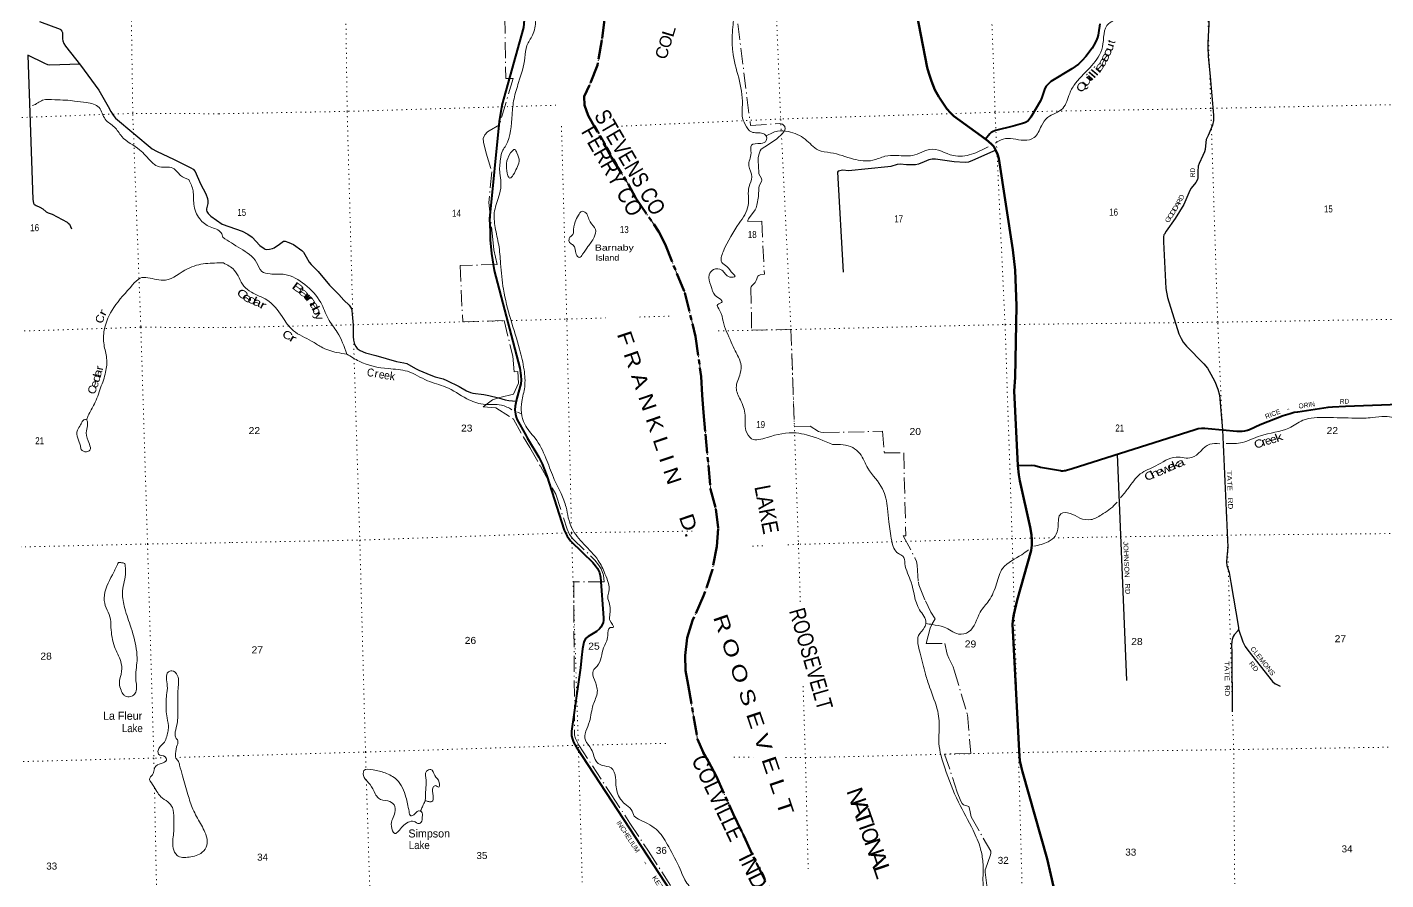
# Model space of a CAD drawing. Header units: feet. Extents: x 489137 to 739700, y 189004 to 379547.
# Drawn here: x 668231 to 702182, y 341753 to 363068 of the extents above; entities that cross this region are included whole.
import ezdxf
from ezdxf.enums import TextEntityAlignment as Align

# ---------------------------------------------------------------- set-up
doc = ezdxf.new("R2010")
doc.units = ezdxf.units.FT
doc.header["$LTSCALE"] = 80
for name, pattern in [('DOT_DASHED', [7.7, 5, -1.2, 0.3, -1.2]), ('DOTTED', [1.5, 0.3, -1.2]), ('LONG_DASH_SHORT_DASH', [9.9, 6, -1.2, 1.5, -1.2])]:
    doc.linetypes.add(name, pattern=pattern)
for name, color, linetype, lineweight in [('11', 7, 'LONG_DASH_SHORT_DASH', 60), ('23', 7, 'Continuous', 70), ('26', 7, 'Continuous', 40), ('29', 7, 'Continuous', 25), ('39', 7, 'Continuous', 13), ('44', 7, 'DOT_DASHED', 13), ('7', 7, 'DOTTED', 13)]:
    doc.layers.add(name, color=color, linetype=linetype, lineweight=lineweight)
for name, color, linetype in [('12', 7, 'Continuous'), ('27', 7, 'Continuous'), ('30', 7, 'Continuous'), ('41', 7, 'Continuous'), ('42', 7, 'Continuous')]:
    doc.layers.add(name, color=color, linetype=linetype)

msp = doc.modelspace()

# ---------------------------------------------------------------- linework, layer by layer
at = {"layer": '11'}
msp.add_lwpolyline([(682661.72, 363257.43), (682592.33, 362742.6), (682483.33, 362121.73), (682284.55, 361619.82), (682146.79, 361331.53), (682156.25, 361121.69), (682253.66, 360863.55), (682681.2, 360082.44), (682831.38, 359811.49), (683249.8, 359149.33), (683438.4, 358796.53), (684018.81, 357952.59), (684169.93, 357645.31), (684663.3, 356423.46), (684933.45, 355333.38), (685074.24, 354332.96), (685100.29, 353871.03), (685133.66, 353437.56), (685181.95, 352895.39), (685308.15, 351522.93), (685437.97, 351025.22), (685501.12, 350531.9), (685464.17, 350088.59), (685356.15, 349508.15), (685135.18, 348850.13), (684860.66, 348235.21), (684724.54, 347805.57), (684671.57, 347357.81), (684683.18, 346986.42), (684744.91, 346626.39), (684985.72, 345266.9), (685127.46, 344946.25), (685264.64, 344696.18), (685444.92, 344353.26), (685874.77, 343404.55), (686139.17, 342849.62), (686455.27, 342166.72), (686695.62, 341683.91)], dxfattribs=at)
at = {"layer": '23'}
for points in [[(690765.69, 361919.91), (690722.95, 362062.03), (690248.15, 364516.55)], [(692181.09, 360266.99), (692076.17, 360342.64), (691389.64, 360844.54), (691304.74, 360925.04), (691215.55, 361026.01), (691013, 361322.73), (690915.75, 361504.65), (690826.64, 361717.19), (690765.69, 361919.91)], [(692988.68, 352114.07), (692984.87, 352113.87), (692898.03, 353975.97), (692917.54, 354313.81), (692950, 356102.34), (692918.99, 356990.37), (692863.53, 357498.02), (692514.09, 359783.99), (692480.16, 359896.98), (692431.88, 360000.09), (692385.27, 360084.04), (692349.09, 360125.44), (692246.73, 360219.66), (692181.09, 360266.99)], [(694816.67, 332286.59), (693909.24, 341404.52), (693900.78, 341489.13), (693881.46, 341587.64), (693813.44, 341878.83), (693720.39, 342280.5), (693101.69, 344450.62), (693067.84, 344586.02), (693040.13, 344725.82), (693021.57, 344975.84), (692856.99, 348147.18), (692867.01, 348294.24), (692883.92, 348387.32), (692970.54, 348747.96), (693317.31, 349984.42), (693334.22, 350115.57), (693338.45, 350255.18), (693329.99, 350373.64), (693294.59, 350568.06), (693036.13, 351725.36), (693008.79, 351873.89), (692984.87, 352113.87)]]:
    msp.add_lwpolyline(points, dxfattribs=at)
at = {"layer": '26'}
for points in [[(680651.95, 363251.17), (680629.96, 363061.52), (680094.38, 361115.56), (680024.94, 360710.76), (679785.9, 358276.29), (679797.38, 357963.01), (679797.38, 357819.93), (679797.38, 357748.4), (679833.13, 357408.6), (679904.62, 356988.31), (680539.12, 354541.72), (680568.17, 354357.08), (680572.64, 354245.31), (680565.92, 354150.53), (680466.48, 353793.15), (680425.19, 353592.53), (680420.72, 353498.64), (680433.19, 353391.69), (680452, 353315.32), (680478.81, 353252.73), (680539.46, 353138.83), (680692.86, 352865.44), (680726.8, 352803.38), (681017.69, 352321.35), (681102.14, 352150.6), (681214.76, 351851.45), (681652.95, 350490.77), (681721, 350346.53), (681811.93, 350229.71), (682111.32, 349933.34), (682362.37, 349689.79), (682435.94, 349599.86), (682485.09, 349532.79), (682534.24, 349434.43), (682559.59, 349322.99), (682632.54, 348298.77), (682634.78, 348242.88), (682626.79, 348179.26), (682565.52, 348066.28), (682536.47, 348023.8), (682459.56, 347962.94), (682246.03, 347836.02), (682186.05, 347785.21), (682143.26, 347697.41), (682108.98, 347529.72), (682085.73, 347311.89)], [(695038.97, 363155.12), (695005.97, 362925.42), (694993.46, 362864.4), (694978.05, 362812.52), (694961.29, 362766.69), (694918.84, 362677.27), (694840.24, 362543.47), (694687.6, 362331.88), (694597.99, 362231.44), (694502.16, 362141.86), (694337.55, 362027.9), (693813.48, 361705.61), (693724.66, 361627.68), (693695.62, 361591.91), (693664.71, 361534.44), (693588.38, 361305.76), (693549.35, 361225), (693314.84, 360814.2), (693272.24, 360759.17), (693234.26, 360721.17), (693176.17, 360683.16), (693105, 360658.99), (692871.6, 360593.9), (692430.3, 360482.84), (692351.76, 360450.67), (692322.71, 360432.78), (692290.11, 360404.97), (692181.09, 360266.99)], [(692984.87, 352113.87), (693326.41, 352120.44), (693412.3, 352111.23), (693552.06, 352069.02), (693603.8, 352057.55), (694054.75, 351981.83), (694077.09, 351979.6), (694101.11, 351979.04), (694115.63, 351979.04), (694151.38, 351982.39), (694174.84, 351986.86), (694204.43, 351995.25), (694346.48, 352034.03), (697418.01, 353010.96), (697493.71, 353031.99), (697574.14, 353040.93), (697663.51, 353043.17), (697745.52, 353039.05), (698461.76, 352968.08), (698590.69, 352964.92), (698662.19, 352976.1), (698722.84, 352993.75), (698772.78, 353010.75), (699040.14, 353132.64), (699616.23, 353357.77), (699792.68, 353414.27), (699895.45, 353443.33), (699979.41, 353455.88), (700741.23, 353566.48), (700848.33, 353578.58), (701175.73, 353590.37), (703188.68, 353665.19)], [(682085.73, 347311.89), (682058.3, 347054.85), (681835.62, 345472.01), (681837.18, 345356.8), (681857.45, 345266.62), (681886.33, 345195.84), (681951.14, 345080.01), (684316.72, 341458.67), (684439.99, 341241.18), (684515.95, 341084.69), (684617.44, 340751.99), (686917.9, 332041.46)]]:
    msp.add_lwpolyline(points, dxfattribs=at)
at = {"layer": '29'}
msp.add_line((695465.61, 352389.98), (695700.17, 346739.28), dxfattribs=at)
for points in [[(697769.94, 363299.63), (697732.96, 362677.11), (697731.74, 362571.81), (697743.27, 362341.78), (697795.05, 361832.51), (697879.77, 360867.7), (697875.29, 360735.99), (697853.9, 360617.71), (697741.64, 360357.59), (697696.45, 360257.56), (697681.49, 360186.89), (697670.02, 360012.41), (697652.66, 359950.78), (697613.09, 359858.04), (697517.86, 359661.42), (697495.71, 359592.86), (697485.44, 359461.69), (697483.34, 359301.81), (697473.81, 359262.35), (697430.44, 359188.08), (697316.87, 359043.22), (697285.11, 358983.04), (697132.65, 358638.1), (696917.79, 358288.21), (696695.57, 357964.26), (696648.71, 357891.27), (696638, 357872.7), (696627.06, 357828.87), (696627.98, 357700.17), (696686.31, 356535.91), (696727.77, 356313.36), (697006.64, 355400.19), (697066.41, 355281.6), (697116.13, 355193.84), (697205.24, 355091.95), (697635.33, 354655.08), (697725.66, 354540.11), (697813.25, 354397.67), (697908.15, 354211.41), (697984.29, 354022.25), (698026.35, 353868.5), (698101.17, 353003.81)], [(668535.41, 363213.44), (669053.73, 363014.39), (669075.37, 363000.52), (669097.93, 362967.68), (669114.34, 362934.84), (669117.67, 362894.56), (669114.34, 362776.81), (669123.64, 362723.67), (669149.21, 362657.77), (669190.24, 362589.88), (669566.55, 362114.27), (670017.88, 361497.21), (670252.29, 361087.4), (670318.32, 360956.31), (670375.75, 360866.01), (670436.91, 360796.06), (671354.11, 360025.8), (671460.77, 359965), (671905.83, 359757.85), (672318.11, 359554.51), (672377.6, 359515.51), (672428.75, 359460.33), (672565.84, 359152.66), (672694.2, 358902.96), (672734.49, 358788.96), (672745.77, 358724.3), (672741.59, 358663.55), (672709.88, 358526.25), (672710.9, 358496.48), (672716.84, 358461), (672750.9, 358407.2), (672818.93, 358342.98), (673104.35, 358139.84)], [(669545.64, 362140.7), (668797.71, 362120.25), (668747.19, 362128.24), (668673.09, 362160.69), (668248.94, 362368.21), (668373, 358763.34), (668389.29, 358668.87), (668407.75, 358638.09), (668427.23, 358624.75), (668452.59, 358610.02), (668547.09, 358568.17), (668625.63, 358523.54), (668707.49, 358450.88), (668755.4, 358423.61), (668855.22, 358389.39), (669230.54, 358193.65), (669258.94, 358172.19), (669288.68, 358140.38), (669337.07, 358023.48)], [(692436.83, 359991.18), (691854.13, 359732.82), (691753.6, 359696.53), (691668.56, 359685.66), (691392.87, 359703.03), (690925.09, 359769.57), (690842.18, 359764.1), (690760.84, 359747.66), (690649.46, 359698.41), (690505.36, 359645.4), (690428.61, 359629.37), (690204.33, 359628.93), (690045.47, 359641.75), (689967.45, 359638.02), (689815.53, 359586.96), (689738.33, 359572.63), (688754.93, 359477.84), (688614.92, 359489.46), (688496.68, 359469.74), (688483.34, 359446.36), (688625.17, 356945.58)], [(673104.35, 358139.84), (673600.22, 357970.11), (673744.42, 357890.38), (673850.66, 357818.24), (674047.6, 357610.06), (674150.44, 357533.47), (674180.8, 357520.18), (674222.53, 357510.69), (674283.03, 357514.51), (674362.93, 357533.47), (674398.99, 357550.55), (674533.69, 357647.37), (674601.99, 357696.73), (674639.94, 357715.72), (674681.71, 357719.31), (674772.74, 357689.14), (674886.58, 357632.19), (675095.56, 357483.92), (675133.23, 357442.34), (675204.03, 357323.65), (675277.42, 357195.53), (675325.57, 357135.5), (675505.17, 356961.34), (675787.54, 356616.63), (676017.69, 356381.42), (676143.61, 356241.93), (676275.39, 356121.01), (676313.34, 356065.95), (676334.21, 356026.08), (676341.8, 355978.62), (676353.38, 355894.88), (676374.76, 355618.47), (676378.47, 355368.45), (676378.47, 355331.25), (676385.91, 355244.46), (676410.1, 355139.51), (676440.46, 355082.56), (676477.86, 355035.7), (676550.5, 354983.84), (676681.37, 354929.01), (676940.1, 354860.48), (677459.98, 354711.37), (677639.55, 354680.09), (677720.16, 354659.05), (677935.53, 354535.81), (678018.45, 354496.78), (678314.98, 354368.75), (678425.9, 354329.91), (678626.14, 354277.62), (678713.68, 354238.05), (679029.7, 354088.47), (679206.71, 353977.66), (679311.58, 353933.76), (679366.08, 353916.92), (679642.33, 353883.7), (679764.51, 353863.76), (680012.65, 353798.53), (680174.32, 353749.86), (680267.2, 353733.91), (680451.97, 353722.64)], [(698101.17, 353003.81), (698230.72, 350071.68), (698205.16, 349815.64), (698203.78, 349697.35), (698213.35, 349611.74), (698268.52, 349438.38), (698307.56, 349183.35), (698499.25, 348059.74), (698499.43, 348015.53), (698490.3, 347992.71), (698484.95, 347982.21)], [(698499.43, 348015.53), (698612.2, 347700.99), (698669.15, 347587.32), (698729.87, 347490.12), (699348.9, 346710.21), (699413.72, 346656.02), (699426.73, 346649.15), (699545.11, 346590.28)], [(698485.05, 347980.19), (698389.93, 347880.4), (698366.83, 347839.12), (698338.83, 347763.53), (698331.54, 347711.49), (698329.26, 347620.94), (698335.84, 347449.34), (698344.02, 345955.06)]]:
    msp.add_lwpolyline(points, dxfattribs=at)
at = {"layer": '39'}
msp.add_line((680487.57, 353442.51), (680583.23, 353400.32), dxfattribs=at)
for points in [[(694820.16, 378299.98), (694563.73, 377955.67), (694438.91, 377507.14), (694282.93, 376645.37), (694222.01, 376217.04), (694149.49, 375709.54), (693998.91, 375436.01), (693792.84, 375195.09), (693724.21, 374944.35), (693237.6, 374268.17), (693134.25, 373905.2), (692957.64, 373499.49), (692603.9, 373209.45), (692211.47, 373182.92), (691931.44, 373236.73), (691707.74, 373231.69), (691169.51, 373097.5), (690720.01, 372711.47), (690157.26, 372146.06), (689046.31, 371316.8), (688597.65, 370904.53), (688279.37, 370577.21), (687988.44, 370151.73), (688016.13, 369853.51), (687913.72, 369650.21), (687635.01, 369221.08), (687491.97, 368963.95), (687281.29, 368488.47), (687110.23, 367909.14), (687019.2, 367413.18), (686959.43, 366948.51), (686930.48, 366529.28), (686880.22, 366398.36), (686737.94, 366369.62), (686413, 366124.94), (686256.7, 365841.13), (686172.03, 365650.52), (686013.54, 365435.34), (685931.92, 365212.49), (685889.24, 364970.66), (685979.28, 364551.14), (685994.22, 364210.09), (685958.48, 363940.18), (685917.05, 363532.68), (685871.34, 363133.13), (685849.57, 362867.71), (685862.68, 362457.89), (686104.6, 361135.79), (686099.66, 360848.67), (686170.98, 360636.71), (686330.29, 360447.73), (686617.8, 360412.35), (686687.98, 360362.02), (686700.24, 360231.05), (686561.27, 360162), (686330.87, 360114.31), (686318.8, 359923.97), (686262.45, 359604.91), (686340.05, 359322.42), (686270.97, 359085.82), (686247.8, 358612.2), (686024.06, 358166.61), (685623.36, 357452.73), (685589.44, 357188.94), (685711.8, 357083.68), (685870.92, 356900.76), (685919.26, 356839.64), (685792.78, 356821.5), (685587.58, 356994.88), (685381.49, 357006.57), (685274.68, 356877.9), (685315.63, 356606.38), (685426.32, 356361.3), (685566.81, 356256.61), (685598.71, 356205.07), (685485.93, 356136.85), (685539.32, 355980.91), (685622.45, 355714.75), (685826.67, 355193.75), (685924.36, 354976.56), (686061.55, 354659.57), (686051.1, 354418.76), (685949.76, 354055.85), (686052.12, 353755.95), (686173.38, 353369.74), (686191.62, 352988.38), (686333.38, 352780.66), (686719.63, 352811.04), (687450.16, 352923.01), (687707.77, 352876.57), (688356.79, 352636.36)], [(688112.28, 378092.83), (687933.54, 377736.33), (687873.57, 377530.33), (687721.74, 377485.12), (687573.46, 377328.88), (687403.88, 376955.73), (687210.17, 376517.15), (687102.69, 376283.38), (687032.67, 376202.35), (686983.62, 376285.68), (686913.9, 376321.88), (686801.32, 376247.6), (686531.39, 376174.41), (686025.55, 376099.84), (685725.69, 376142.92), (685628.98, 376139.87), (685520.09, 376013.16), (685320.3, 375701.7), (684827.52, 375026.09), (684206.54, 374203.45), (683798.88, 373770.24), (683704.29, 373637.92), (683538.94, 373574.1), (683444.17, 373510.48), (683486.59, 373445.13), (683577.88, 373365.16), (683527.67, 373169.57), (683438.64, 372926.28), (683316.86, 372698.12), (683101.11, 372507.41), (683038.37, 372388.22), (683033.16, 372361.78), (683113.3, 372378.46), (683200, 372379.17), (683176.76, 372222.83), (683095.65, 371921.19), (683094.39, 371518.99), (683133.28, 371059.46), (683434.74, 370588.01), (683483.32, 370456.17), (683423.7, 370365.37), (683390.86, 370257.22), (683362.44, 369884.49), (683252.8, 369592.04), (682949.69, 369358.16), (682885.24, 369166.17), (682768.45, 368845.2), (682613.19, 368591.74), (682424.31, 368254.35), (682184.07, 367820.37), (681855.18, 367068.33), (681684.18, 366739.6), (681428.78, 366527.43), (681271.41, 366403.23), (681181.67, 366182.15), (680840.25, 365506.51), (680777.58, 365132.69), (680735.01, 364824.17), (680785.06, 364267.99), (680863.88, 363947.14), (680902.55, 363620.98), (680900.1, 363445.09), (680928.78, 363241.89), (680858.18, 362863.78), (680717.09, 362608.74), (680670.43, 362302.11), (680512.56, 361688.85), (680396.71, 361274.96), (680346.78, 360881.33), (680189.97, 360108.46), (680117.09, 359990.97), (680057.64, 359768.82), (680042.74, 359414.69), (680070.06, 359191.24), (680035.22, 358893.07), (679911.45, 358474.89), (679926.82, 358057.05), (680013.29, 357623.28), (680062.51, 357155.99), (680131.33, 356517.54), (680536.28, 355016.69), (680647.43, 354504.88), (680663.19, 354074.93), (680592.2, 353708.94), (680583.04, 353427.75), (680664.67, 353145.38), (680922.02, 352791.77), (681193.96, 352297.15), (681380.83, 351814), (681573.12, 351413.87), (681701.2, 351066.28)], [(696809.6, 364628.4), (696686.97, 364531.36), (696491.85, 364452.45), (696377.94, 364230.6), (696235.56, 364015.94), (696044.9, 363860.38), (695891.73, 363604.96), (695553.2, 363343.69), (695353.51, 363218.15), (695260.63, 363158.64), (695099.84, 362573.58), (694836.45, 362106.53), (694428.93, 361669.28), (694281.86, 361412.03), (694108.25, 361038.76), (693730.34, 360810.6), (693575.68, 360601.61), (693393.51, 360306.88), (693137.43, 360242.21), (692618.15, 360272.3), (692426.57, 360171.62)], [(668366.41, 361110.8), (668370.82, 361112.01), (668616.72, 361243.31), (668921.06, 361253.17), (669191.72, 361243.74), (669416.43, 361220.69), (669712.2, 361183.77), (670029.02, 361058.56), (670181.86, 360764.27), (670410.09, 360571.5), (670593.27, 360336.83), (671039.95, 360003.53), (671336.29, 359701.76), (671491.27, 359589.51), (671874.17, 359541.26), (672065.72, 359359.42), (672272.84, 359256.95)], [(692242.5, 360079.04), (691829.72, 359889.73), (691374.91, 359859.21), (690781.12, 360012.24), (690643.33, 359969.5), (690412.39, 359875.31), (689953.1, 359858.8), (689665.31, 359839.61), (689359.96, 359739.04), (688878.9, 359772.36), (688305.13, 359930.07), (688002.48, 359997.31), (687673.23, 360265.8), (687251.61, 360458.62), (686981.05, 360468.27), (686698.83, 360348.41)], [(680225.46, 359417.31), (680210.28, 359662.49), (680312.9, 359922.37), (680414.95, 360010.47), (680470.18, 359923.3), (680525.18, 359716.88), (680464.3, 359539.15), (680378.8, 359374.78), (680290.59, 359295.2), (680242.19, 359358.34), (680225.46, 359417.31)], [(672272.84, 359256.95), (672376.92, 358973.21), (672395.85, 358640.22), (672542.94, 358274.97), (672805.69, 358075.23), (673078.89, 357926.37), (673117.71, 357815.46)], [(681880.76, 357940.88), (681924.81, 358202.96), (682006.35, 358365.18), (682089.95, 358462.8), (682167.15, 358445.03), (682297.99, 358200.59), (682435.15, 358010.92), (682397.02, 357815.71), (682245.02, 357586.6), (682110.12, 357390.36), (682030.09, 357307), (681950.56, 357397.45), (681877.04, 357615.4), (681786.07, 357685.28), (681778.75, 357788.12), (681862.41, 357883.72), (681880.43, 357924.32), (681880.77, 357940.94)], [(673117.71, 357815.46), (673558.41, 357534.76), (673962.84, 357185.79), (674094.98, 356963.62), (674300.73, 356899.39), (674670.26, 356884.78), (675170.38, 356633.8), (675568.02, 356181.55), (675752.18, 355783.19), (675978.8, 355444.78), (676222.2, 354896.72)], [(673135.53, 357174.5), (672690.35, 357157.6), (672238.54, 357029.74), (671684.85, 356746.94), (671464.5, 356760.02), (671053.84, 356793.22), (670863.68, 356623.29), (670395.8, 356060.2), (670157.94, 355496.47), (670151.72, 355130.31), (670215.26, 354790.67), (670192.19, 354446.2), (670065.9, 354049.86), (669909.51, 353648.51), (669757.56, 353358.5), (669718.13, 353268.26)], [(673135.22, 357174.71), (673404.19, 356996.39), (673646.98, 356593.81), (673833.34, 356442.07), (674222.72, 356248.23), (674600.94, 355835.78), (674882.6, 355478.89), (675338.52, 355222.48), (675577.2, 355074.41), (675970.88, 354935.27), (676222.2, 354896.72)], [(676222.2, 354896.72), (676526.45, 354716.36), (677254.37, 354531.18), (677732.43, 354465.43), (678234.05, 354230.67), (678688.88, 354071.23), (679220.58, 353778.82), (679624.27, 353642.01), (680084.79, 353620.17), (680343.79, 353505.93)], [(703868.34, 353452.15), (703741.57, 353493.71), (703397.49, 353406.06), (702597.22, 353267.64), (702163.42, 353336.8), (701847.75, 353306.63), (701424.59, 353295.3), (700690, 353310.52), (700109.41, 353239.65), (699760.63, 353046.77), (699046.79, 352854.49), (698598.37, 352686.75), (698193.49, 352658.8)], [(669718.13, 353268.26), (669626.34, 353236.98), (669567.49, 353123.87), (669486.99, 352993.88), (669495.52, 352793.99), (669562.44, 352598.01), (669581.53, 352507.65), (669714.38, 352455.34), (669797.91, 352492.41), (669784.78, 352647.67), (669708.98, 352930.31), (669735.56, 353105.05), (669739.04, 353184.02), (669718.13, 353268.26)], [(688356.79, 352636.36), (688859.48, 352557.25), (689037.65, 352409.28), (689241.05, 352039.82), (689604.24, 351529.9), (689728.98, 351034.68), (689763.74, 350704.36), (689835.51, 350225.65), (690000.97, 349907.54), (690113.85, 349846.43), (690164.24, 349658.06), (690320.24, 349194.14), (690529.82, 348505.58), (690689.56, 348177.17), (690654.76, 348066.95), (690508.16, 347858.22), (690546.34, 347420.89), (690680.1, 346895.65), (690781.22, 346571.46), (690984.12, 345965.54), (691020.01, 345726.19), (691015.85, 345162.23), (691158.43, 344550.37), (691502.31, 343698.31), (691869.74, 342992.5), (692053.89, 342531.49), (692113.08, 342193.85), (692115.19, 341749.33), (692193.76, 341121.29), (692359.02, 340493.98), (692386.77, 339941.14), (692454.41, 339844.25), (692425.31, 339619.01), (692558.35, 339368.58), (692756.29, 339233.37), (692933.36, 339119.72), (693058.25, 338998.37), (693146.25, 338706.1), (693239.22, 338005.77), (693319.61, 337699.12), (693358.37, 337243.63), (693506.6, 336581.42), (693580.7, 336345.29), (693581.52, 335941.15), (693741.74, 335408.65), (694025.72, 334726.48), (694019.22, 334425.16), (694060.02, 334347.63), (694068.95, 334194.33), (694054.9, 333813.96), (693992.41, 333118.83), (694145.79, 332800.34), (694267.66, 332583.91), (694427.17, 332388.88), (694511.52, 332275.27)], [(698033.19, 352651.67), (697782.98, 352642.83), (697329.86, 352307.21), (696940.24, 352319.17), (696432.93, 352101.07), (696046.12, 351898.9), (695743.05, 351537.71), (695553.91, 351304.45)], [(681701.2, 351066.28), (681753.98, 350803.22), (681843.03, 350541.29), (682142.03, 350146.55), (682502.05, 349735.55), (682669.91, 349405.39), (682764.96, 348955.71), (682739, 348821.52), (682785.1, 348641.09), (682785.23, 348321.8), (682791.84, 348241.17), (682876.16, 348063.98), (682801.74, 348057.59), (682741.51, 347859.66), (682634.47, 347549.11), (682473.51, 347095.4), (682374.38, 346979.1), (682407.92, 346749.78), (682478.11, 346446.85), (682375.23, 346132.39), (682281.87, 345709.1), (682179.86, 345241.08), (682326.04, 345021.38), (682475.9, 344686.6), (682597.22, 344613.64), (682825, 344554.14), (682933.87, 344302.94), (682943.71, 344121.38), (683055.67, 343773.28), (683162.3, 343655.39), (683326.24, 343511.02), (683402.11, 343345.68), (683544.29, 343251.15), (683994.88, 342972.34), (684261.64, 342576.59), (684545.66, 342019.71), (684645.5, 341798.54), (684851.58, 341471.6), (685163.79, 340852.96), (685767.19, 339768.61), (685974.83, 339455.87), (686412.17, 338960.41), (686704.23, 338593.75), (686772.81, 338403.93), (686747.28, 338130.3), (686638.03, 338141), (686454.53, 338329.22), (686321.93, 338502.87), (686243.43, 338561.02), (686251.98, 338419.82), (686440.58, 338134.77), (686606.56, 337800.5), (686778.63, 337401.76), (686804.69, 337091.37), (686957.11, 336297.94), (686953.94, 336081.6), (686793.15, 336064.4), (686623.09, 336147.96), (686550.56, 336145.67), (686677.9, 335947.6), (686841.98, 335861.84), (687039.54, 335801.38), (687198.44, 335499.23), (687287.71, 335103.93), (687551.3, 334744.45), (687640.06, 334365.31), (687580.54, 334145.18), (687611.68, 333865.26), (687505.47, 333528.46), (687541.09, 333234.54), (687754.29, 332810.83), (687880.88, 332447.02), (687971.31, 332268), (688011.25, 332075.57)], [(695464.66, 351195.29), (695426.72, 351149.82), (695074.4, 350878.01), (694812.07, 350756.56), (694538.53, 350796.43), (694290.75, 350913.91), (694065.16, 350904.77), (693992.75, 350583.18), (693917.64, 350346.39), (693746.68, 350205.6), (693387.94, 350094.96)], [(693255.81, 350003.58), (693085.51, 349879.58), (692610.16, 349545.29), (692453.25, 349154.35), (692263.05, 348732.05), (692048.32, 348446.39), (691757.57, 347952.21), (691507.21, 347897.83), (691142.65, 348072.24), (690848.25, 348133.68), (690694.04, 348164.66)], [(670486.27, 349635.54), (670361.55, 349376.74), (670154.45, 348797.84), (670204.94, 348548.76), (670296.77, 348331.35), (670325.69, 348063.37), (670414.12, 347578.96), (670567.32, 347211.9), (670591.48, 346966.01), (670534.79, 346662.91), (670576.47, 346498.46), (670643.03, 346375.26), (670702.73, 346338.78), (670861.69, 346352.02), (670943.44, 346443.63), (670945, 346767.18), (670976.27, 347231.21), (670958.59, 347525.83), (670806.01, 348121.39), (670657.44, 348593.74), (670614.76, 348974.5), (670690.44, 349437.94), (670681.47, 349589.29), (670662.91, 349663.5), (670589.76, 349679.33), (670512.9, 349684.93), (670486.11, 349635.21)], [(671936.13, 344852.65), (671966.59, 345075.6), (671993.9, 345228.13), (671942.76, 345311.39), (671928.04, 345391.79), (671971.05, 345619.63), (671996, 345968.21), (672003.62, 346538.63), (671985.22, 346855.47), (671841.94, 346980.23), (671760.16, 346951.29), (671733.13, 346604.67), (671715.52, 346375.45)], [(671715.52, 346375.45), (671702.16, 346193.23), (671726.96, 345803.81), (671759.78, 345540), (671746.62, 345448.59), (671636.73, 345168.03), (671503.45, 344985.79), (671516.63, 344891.19), (671682.06, 344829.82), (671712.97, 344747.93), (671582.59, 344662.83), (671422.36, 344564.63), (671386.27, 344434.06), (671346.25, 344362), (671293.94, 344295.6), (671365.85, 344132.14), (671573.51, 343827.49), (671745.08, 343701.63), (671860.73, 343557.77), (671893.75, 343287.91), (671889.61, 342919.79), (671879.69, 342543.4), (671976.32, 342364.56), (672276.32, 342321.71), (672605.32, 342441.55), (672720.58, 342619.16), (672718.55, 342805.11), (672561.71, 343159.93), (672374.58, 343515.78), (672247.51, 343885.72), (672115.2, 344354.55), (672039.99, 344619.01), (672008.75, 344711), (671947.4, 344797.98), (671936.13, 344852.65)], [(677246.75, 343729.4), (677008.77, 343792.62), (676930.61, 343903.32), (676802.23, 344133.69), (676653.31, 344312.89), (676645.81, 344484.43), (676873.09, 344503.73), (677174.05, 344426.33), (677465.89, 344255.68), (677695.53, 343822.38), (677773.7, 343459.07), (677819.37, 343355.42), (677895.22, 343380.05), (678009.17, 343474.58), (678088.45, 343454.85), (678102.79, 343321.93), (678080.6, 343195.94), (678021.25, 343159.71), (677898.5, 343214.44), (677752, 343191.63), (677608.15, 343086.05), (677418.01, 342914.33), (677331.55, 343095.5), (677419.37, 343439.8), (677399.32, 343625.09), (677246.75, 343729.4)], [(678180.48, 343730.58), (678191.78, 344007.79), (678198.4, 344242.42), (678211.32, 344469.17), (678316.75, 344514.93), (678414.33, 344364.42), (678528.93, 344186.16), (678508.44, 344070.33), (678430.58, 344108.29), (678377.41, 344068.21), (678374.31, 343849.86), (678344.51, 343709.48), (678267.95, 343707.06), (678180.58, 343733.02)], [(678062.62, 343475.03), (678106.74, 343576.68), (678155.77, 343683.32), (678182.59, 343732.42)]]:
    msp.add_spline(points, degree=3, dxfattribs=at)
at = {"layer": '44'}
for points in [[(680138.95, 365157.23), (680189.31, 361787.43), (680372.11, 361782.61), (680031.89, 360627.73), (679771.65, 360472.72), (679734.71, 360454.07), (679667.36, 360377.05), (679628.88, 360280.78), (679633.24, 360194.81), (679700.56, 359918.33), (679843.88, 359452.6), (679765.98, 358687.49), (679867, 357763.28), (679895.86, 357503.35), (679979.04, 357135.09), (679051.99, 357109.42), (679113.65, 355702.57), (680149.47, 355732.6), (680363.21, 354846.87), (680400.87, 354452.07), (680494.78, 354461.17)], [(682661.72, 363257.43), (682592.33, 362742.6), (682483.33, 362121.73), (682284.55, 361619.82), (682146.79, 361331.53), (682156.25, 361121.69), (682253.66, 360863.55), (682681.2, 360082.44), (682831.38, 359811.49), (683249.8, 359149.33), (683438.4, 358796.53), (684018.81, 357952.59), (684169.93, 357645.31), (684663.3, 356423.46), (684933.45, 355333.38), (685074.24, 354332.96), (685100.29, 353871.03), (685133.66, 353437.56), (685181.95, 352895.39), (685308.15, 351522.93), (685437.97, 351025.22), (685501.12, 350531.9), (685464.17, 350088.59), (685356.15, 349508.15), (685135.18, 348850.13), (684860.66, 348235.21), (684724.54, 347805.57), (684671.57, 347357.81), (684683.18, 346986.42), (684744.91, 346626.39), (684985.72, 345266.9), (685117.89, 344912.68), (685264.64, 344696.18), (685444.92, 344353.26), (685874.77, 343404.55), (686139.17, 342849.62), (686455.27, 342166.72), (686695.62, 341683.91)], [(685989.58, 363150.91), (686307.01, 360609.62), (687029.39, 360658.16), (687070.77, 360653.78), (687106.85, 360639.34), (687161.4, 360584.14), (687169.39, 360526.22), (687155.6, 360474.78), (687109.26, 360408.29), (686963.5, 360279.81), (686753.39, 360132.69), (686576.43, 360015.08), (686544.01, 359972.66), (686519.96, 359900.46), (686500.72, 359809), (686500.71, 359733.38), (686511.55, 359431.13), (686517.86, 359398.48), (686578.9, 359281.91), (686588.49, 359243.39), (686578.9, 359209.71), (686528.85, 359117.93), (686516.36, 359060.49), (686509.7, 358834.25), (686464.65, 358615.22), (686447.82, 358550.24), (686421.69, 358505.62), (686253.26, 358273.11), (686240.96, 358244.58), (686235.4, 358213.84), (686588.44, 358214.57), (686652.23, 356894.99), (686545.23, 356875.12), (686513.96, 356863.08), (686486.75, 356844.5), (686451.42, 356735.52), (686424.5, 356682.55), (686340.78, 356603.15), (686321.54, 356579.08), (686316.42, 356557.34), (686335, 355492.8), (687317.18, 355509.81), (687404.59, 353078.68), (687793.78, 353092.12), (688006.58, 352964.44), (688067.79, 352944.83), (688128.8, 352934.53), (689608.4, 352966.17), (689645.71, 352425.83), (690133.94, 352424.97), (690186.94, 350351.52), (690118.28, 350353.06), (690414.16, 349806.38), (690452.05, 349712.35)], [(680494.78, 354461.17), (680509.21, 354167.54), (680386.42, 353893.68), (680042.75, 353808.4), (679857.29, 353753.13), (679622.1, 353576.81), (679941.99, 353548.03), (680386.54, 353269.81), (680634.28, 352814.92), (680795.44, 352559.8), (681055.21, 352090.48), (681441.25, 351390.11), (681722.85, 350518.38), (681785.29, 350386.04), (681868.14, 350279.6), (682417.69, 349740.62), (682511.6, 349625.92), (682574.14, 349524.84), (682631.87, 349368.4), (682649.9, 349199.92), (681887.42, 349199.92), (681912.07, 345365.63), (681929.25, 345289.17), (682015.34, 345118.87), (682826.69, 343885.74), (683293.32, 343168.51), (683755.14, 342465.73), (684386.53, 341495.79)], [(690452.05, 349712.35), (690469.48, 349616.25), (690500.75, 349190.25), (690513.41, 349124.37), (690676.13, 348730.09), (690816.37, 348446.15), (690923.9, 348276.24), (690847.12, 348152.93), (690795.76, 348045.19), (690699.74, 347663.72), (691165.75, 347664.52), (691222.6, 347397.76), (691262.05, 347293.71), (691370.23, 347079.74), (691399.15, 346995.27), (691725.82, 345881.95), (691813.68, 344906.96), (691158.16, 344896.95), (691473.01, 343940.42), (691559.1, 343719.64), (691595.18, 343664.29), (691626.37, 343630.69), (691759.21, 343587.02), (691787.61, 343493.41), (691817.76, 343328.4), (692311.48, 342467.13), (692310.77, 342415.16), (692298.74, 342354.99), (692183.29, 342042.11), (692173.66, 342006.01), (692170.63, 341942.54), (692278.57, 341040.95)]]:
    msp.add_lwpolyline(points, dxfattribs=at)
at = {"layer": '7'}
for p, q in [((683529.69, 355822.09), (684313.53, 355844.23)), ((686616.89, 350106.46), (686294.98, 350094.46)), ((673506.46, 344856.16), (671943.58, 344811.81)), ((685891.73, 344823.31), (686372.07, 344818.99))]:
    msp.add_line(p, q, dxfattribs=at)
for points in [[(698642.6, 332406.33), (698420.95, 339729.45), (698379.94, 345009.25), (698219.25, 350370.24), (697981.11, 355692.49), (697808.85, 361036.96), (697639.52, 366353.23), (697623.74, 371664.1), (697461.75, 376940.2), (697408.97, 378383.57)], [(691994.83, 378214.26), (692024.43, 376830.48), (692149.67, 371504.78), (692232.11, 366254.54), (692417.96, 360926.64), (692667.29, 355633.02), (692845.73, 350284.7), (693001.99, 344935.7), (693143.16, 339679.17), (693350.09, 334386.26), (693403.16, 332242.52)], [(670645.65, 370919.08), (670792.48, 366231.03), (670869.88, 360887.66), (671071.65, 355566.51), (671238.29, 350147.17), (671396.65, 344796.31), (671402.11, 344533.84)], [(676031.58, 370553.73), (676155.31, 366267.95), (676227.48, 360960.83), (676375.15, 355627.73), (676542.53, 350246.74), (676685.07, 344947.83), (676698.61, 344517.59)], [(686765.37, 368935.97), (686842.2, 366113.95), (687061.09, 360762.82), (687317.18, 355509.81), (687503.55, 350165.77), (687551.51, 348695)], [(673020.7, 360903.3), (670881.12, 360914.3), (665573.26, 360714.07), (660222.86, 360581.2), (654904.21, 360402.85), (649561.8, 360272.26), (644238.19, 360122.06), (642434.43, 360107.47)], [(673020.7, 360903.3), (676263.7, 360963.96), (681501.82, 361118.09)], [(703624.39, 361160.43), (703137.18, 361147.38), (697810.87, 361037.02), (692417.51, 360940.77), (687060.76, 360772.91), (683024.33, 360590.88)], [(682390.63, 331902.24), (682310.89, 334388.08), (682157.56, 339771.51), (682003.44, 345116.54), (681834.18, 350430.79), (681714.53, 355770.81), (681580.45, 360682.09)], [(658899.94, 355215.28), (660414.42, 355263.76), (665760.8, 355396.5), (671071.65, 355566.51), (673182.51, 355558.38)], [(673182.51, 355558.38), (676375.15, 355627.73), (681714.53, 355770.81), (682678.85, 355798.05)], [(685499.99, 355474.44), (687317.18, 355509.81), (692667.29, 355633.02), (697981.11, 355692.49), (703302.09, 355780.46), (703782.19, 355787.06)], [(673345.21, 350183.52), (676542.53, 350246.74), (681834.18, 350430.79), (684852.07, 350468.54)], [(703963.5, 350445.53), (703488.98, 350420.28), (698219.25, 350370.24), (692845.73, 350284.7), (687504.4, 350139.53), (687146.94, 350126.21)], [(642742.77, 349435.83), (644567.16, 349477.36), (649919.71, 349606.25), (655221.81, 349735.54), (660557.51, 349886.13), (665897.64, 350024.73), (671242.32, 350147.3), (673345.21, 350183.52)], [(687620.02, 346594.21), (687678.29, 344807.23), (687748.78, 341950.43)], [(673506.46, 344856.16), (676685.07, 344947.83), (682003.44, 345116.54), (684189.52, 345165.21)], [(687182.73, 344811.69), (687678.29, 344807.23), (693001.99, 344935.7), (698379.94, 345009.25), (703668.85, 345090.18), (704132.62, 345101.8)], [(671701.79, 344804.95), (671392.62, 344796.18), (666044.56, 344653.28), (660691.15, 344550.64), (655343.03, 344409.76), (650026.49, 344290.12), (644680.19, 344155.36), (642897.32, 344086.82)], [(671412.16, 344050.29), (671506.6, 339506.57), (671653, 334151.28), (671697.23, 331577.02)], [(676706.81, 344257.24), (676852.97, 339613.33), (676965.08, 334256.92), (677011.38, 331738)]]:
    msp.add_lwpolyline(points, dxfattribs=at)

# ---------------------------------------------------------------- texts
at = {"layer": '12'}
for s, rotation, width, p in [('STEVENS CO', 300.194, 0.85, (682385.99, 360858.68)), ('FERRY CO', 299.694, 0.9, (682061.97, 360457.11))]:
    msp.add_text(s, height=400, rotation=rotation, dxfattribs=dict(at, width=width)).set_placement(p)
at = {"layer": '27'}
for s, rotation, width, p in [('RD', 2.379, 0.85, (701033.03, 353650.44)), ('-', 17.755, 1.2, (699727.1, 353464.26)), ('ORIN', 8.26, 0.9, (700009.62, 353532.61)), ('-', 303.154, 1.65, (683614.92, 342185.6)), ('KETTLE', 303.154, 1.2, (683839.9, 341809.15))]:
    msp.add_text(s, height=120, rotation=rotation, dxfattribs=dict(at, width=width)).set_placement(p)
for s, rotation, p in [('RICE', 21.345, (699191.71, 353270.85)), ('INCHELIUM', 303.154, (682949.74, 343182.48))]:
    msp.add_text(s, height=120, rotation=rotation, dxfattribs=at).set_placement(p)
at = {"layer": '30'}
for s, rotation, width, p in [('RD', 89.247, 0.8, (697414.66, 359431.8)), ('D', 66.155, 1.1, (697128.48, 358794.53)), ('D', 58.447, 1.3, (696974.34, 358514.07)), ('A', 58.447, 1.45, (697024.23, 358594.89)), ('R', 66.155, 1.1, (697074.94, 358689.91)), ('G', 55.551, 1.25, (696791.87, 358228.38)), ('O', 55.551, 1.3, (696857.64, 358324.27)), ('D', 58.447, 1.3, (696914.48, 358416.59)), ('TATE   RD', 272.094, 1.25, (698228.22, 351497.75)), ('JOHNSON   RD', 272.377, 1.15, (695649.05, 349549.54)), ('CLEMONS', 308.44, 1.1, (699060.89, 347185.66)), ('TATE  RD', 270.696, 1.2, (698156.07, 346778.34)), ('RD', 308.44, 1.2, (698836.61, 347050.01))]:
    msp.add_text(s, height=120, rotation=rotation, dxfattribs=dict(at, width=width)).set_placement(p, align=Align.CENTER)
at = {"layer": '41'}
for s, height, rotation, width, p in [('L', 300, 73.215, 1.2, (684406.84, 362922.6)), ('u', 200, 71.418, 1.3, (695368.8, 362537.17)), ('C', 300, 72.717, 1.05, (684241.17, 362383.28)), ('a', 200, 59.928, 1.6, (695186.08, 362149.79)), ('s', 200, 66.152, 1.55, (695249.22, 362276.1)), ('c', 200, 67.152, 1.45, (695308.26, 362399.26)), ('l', 200, 49.35, 1.65, (694921.15, 361809.87)), ('l', 200, 49.805, 1.6, (694982.73, 361872.08)), ('i', 200, 48.805, 1.75, (695051.64, 361940.04)), ('s', 200, 58.118, 1.8, (695104.03, 362025.96)), ('Q', 200, 59.036, 1.25, (694663.1, 361527.26)), ('u', 200, 51.931, 1.9, (694773.78, 361664.64)), ('i', 200, 49.35, 1.7, (694861.76, 361754.04)), ('C', 200, 326.774, 1.4, (673560.19, 356310.92)), ('B', 200, 323.746, 1.75, (674946.69, 356466.86)), ('a', 200, 318.903, 1.95, (675091.46, 356349.43)), ('e', 200, 323.919, 1.7, (673682.23, 356221.49)), ('d', 200, 336.467, 1.5, (673818.32, 356162.27)), ('a', 200, 338.427, 1.35, (673948.29, 356100.99)), ('r', 200, 333.396, 1.55, (674085.67, 356028.93)), ('r', 200, 314.845, 2.25, (675199.06, 356240.18)), ('n', 200, 307.494, 1.85, (675256.5, 356169.38)), ('a', 200, 302.592, 1.65, (675331.5, 356054.79)), ('C', 200, 71.482, 1.1, (670143.62, 355743.8)), ('r', 200, 63.245, 1.55, (670207.52, 355891.53)), ('b', 200, 296.78, 1.45, (675378.9, 355939.35)), ('y', 200, 292.575, 1.35, (675438.17, 355800.25)), ('C', 200, 332.355, 1.25, (674690.15, 355281.09)), ('r', 200, 328.589, 1.7, (674825.43, 355203.45)), ('F R A N K L I N     D.', 363, 288.734, 1.2, (683832.27, 352836.73)), ('a', 200, 73.671, 1.2, (670088.09, 354395.76)), ('r', 200, 77.778, 1.15, (670128.62, 354527.71)), ('C', 200, 350.188, 0.9, (676795.35, 354336.56)), ('r', 200, 350.188, 1.05, (676944.3, 354310.8)), ('e', 200, 69.751, 1.2, (670002.99, 354110.46)), ('d', 200, 70.975, 1.35, (670051.07, 354262.19)), ('e', 200, 350.188, 0.95, (677076.21, 354287.99)), ('e', 200, 350.188, 0.95, (677206.57, 354265.44)), ('C', 200, 69.751, 1.1, (669951.21, 353970.1)), ('C', 200, 24.233, 1.2, (699046.65, 352565.25)), ('r', 200, 21.212, 1.4, (699168.68, 352612.18)), ('e', 200, 16.288, 1.1, (699266.72, 352637.46)), ('e', 200, 14.509, 1.05, (699393.57, 352672.19)), ('k', 200, 21.04, 1.4, (699545.25, 352722.74)), ('w', 200, 24.445, 1.35, (696727.54, 351936.83)), ('e', 200, 24.445, 1.3, (696855.54, 351995.24)), ('k', 200, 22.073, 1.45, (696970.85, 352040.78)), ('a', 200, 22.073, 1.35, (697085.42, 352089.34)), ('C', 200, 28.075, 1.3, (696319.9, 351768.25)), ('h', 200, 27.093, 1.5, (696450.29, 351821.83)), ('e', 200, 22.532, 1.25, (696564.05, 351865.64)), ('R O O S E V E L T', 363, 288.734, 1.3, (686214.14, 345828.26))]:
    msp.add_text(s, height=height, rotation=rotation, dxfattribs=dict(at, width=width)).set_placement(p, align=Align.CENTER)
for s, height, rotation, p in [('O', 300, 73.215, (684328.49, 362666)), ('t', 200, 72.782, (695416.19, 362676.05)), ('k', 200, 351.995, (677345.87, 354245.65))]:
    msp.add_text(s, height=height, rotation=rotation, dxfattribs=at).set_placement(p, align=Align.CENTER)
msp.add_text('La Fleur', height=200, dxfattribs=at).set_placement((670616.24, 345754.35), align=Align.CENTER)
at = {"layer": '41', "width": 0.9}
msp.add_text('Lake', height=200, dxfattribs=at).set_placement((670857.89, 345444.87), align=Align.CENTER)
at = {"layer": '41'}
msp.add_text('Simpson', height=200, dxfattribs=at).set_placement((677757.59, 342811.95))
at = {"layer": '41', "width": 0.9}
msp.add_text('Lake', height=200, dxfattribs=at).set_placement((677767.59, 342521.6))
at = {"layer": '42'}
for s, width, p in [('Barnaby', 1.3, (682418.08, 357483.4)), ('Island', 1.1, (682436.7, 357231.9))]:
    msp.add_text(s, height=150, dxfattribs=dict(at, width=width)).set_placement(p)
at = {"layer": '44'}
for s, rotation, width, p in [('LAKE', 280.794, 0.9, (686516.19, 350974.6)), ('ROOSEVELT', 286.059, 0.8, (687629.08, 347220.32)), ('N', 289.304, 1.1, (688767.16, 343776.33)), ('A', 289.304, 1.25, (688869.43, 343481.13)), ('T', 289.304, 1.25, (688954.34, 343236.66)), ('O', 289.304, 0.9, (689105.59, 342796.04)), ('N', 289.304, 1.1, (689212.1, 342504.04)), ('A', 288.792, 1.2, (689307.23, 342214.91)), ('L', 288.792, 1.2, (689415.16, 341910.04))]:
    msp.add_text(s, height=400, rotation=rotation, dxfattribs=dict(at, width=width)).set_placement(p, align=Align.CENTER)
at = {"layer": '44', "width": 0.9}
msp.add_text('COLVILLE', height=400, rotation=295.375, dxfattribs=at).set_placement((684820.24, 344754.04))
at = {"layer": '44'}
msp.add_text('I', height=400, rotation=289.304, dxfattribs=at).set_placement((689029.12, 343023.17), align=Align.CENTER)
msp.add_text('INDIAN', height=400, rotation=296.228, dxfattribs=at).set_placement((685992.63, 342303.12))
at = {"layer": '7'}
for s, width, p in [('16', 0.85, (695269.65, 358357.17)), ('15', 0.85, (700635.95, 358436.85)), ('15', 0.85, (673481.22, 358350.34)), ('14', 0.85, (678847.88, 358327.26)), ('17', 0.85, (689898.73, 358190.89)), ('13', 0.85, (683041.92, 357920.63)), ('18', 0.85, (686239.02, 357797.81)), ('23', 1.1, (679071.69, 352958.11)), ('19', 0.85, (686448.41, 353047.48)), ('21', 0.85, (695422.63, 352960.36)), ('22', 1.1, (673765.32, 352894.69)), ('20', 1.1, (690280.01, 352873.02)), ('22', 1.1, (700702.67, 352897.11)), ('26', 1.1, (679164.64, 347651.29)), ('25', 1.1, (682251.79, 347507.75)), ('29', 1.1, (691661.16, 347561.41)), ('28', 1.1, (695819.77, 347623.68)), ('27', 1.1, (700902.88, 347692.58)), ('27', 1.1, (673838.46, 347414.57)), ('36', 1.05, (683941.84, 342401.08)), ('34', 1.05, (701077.02, 342438.64)), ('34', 1.05, (673976.96, 342231.78)), ('35', 1.05, (679457.91, 342272.58)), ('32', 1.05, (692484.7, 342152.44)), ('33', 1.05, (695672.29, 342358.65))]:
    msp.add_text(s, height=175, dxfattribs=dict(at, width=width)).set_placement(p)
for s, width, p in [('16', 0.85, (668417.8, 357968.3)), ('21', 0.85, (668543.21, 352641.46)), ('28', 1.1, (668703.49, 347257.92)), ('33', 1.05, (668844.41, 342009.72))]:
    msp.add_text(s, height=175, dxfattribs=dict(at, width=width)).set_placement(p, align=Align.CENTER)

doc.saveas('drawing.dxf')
